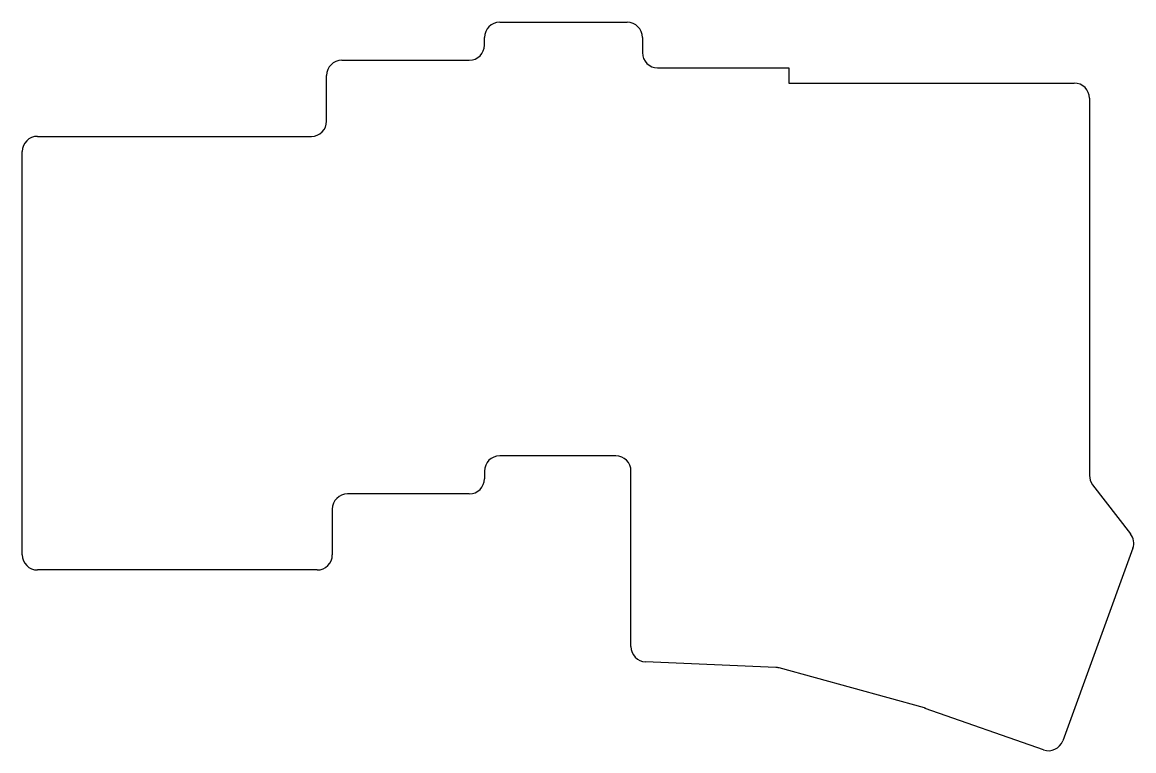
# Model space of a CAD drawing. Header units: millimetres. Extents: x 89 to 235, y -133 to -38.
import ezdxf

# ---------------------------------------------------------------- set-up
doc = ezdxf.new("R2010")
doc.units = ezdxf.units.MM

msp = doc.modelspace()

# ---------------------------------------------------------------- linework, layer by layer
at = {"linetype": 'CONTINUOUS'}
for p, q in [((152, -37.5), (168.75, -37.5)), ((150, -40.5), (150, -39.5)), ((170.75, -39.5), (170.75, -41.5)), ((131.25, -42.5), (148, -42.5)), ((172.75, -43.5), (190, -43.5)), ((190, -43.5), (190, -45.5)), ((129.25, -50.5), (129.25, -44.5)), ((190, -45.5), (227.5, -45.5)), ((229.5, -47.5), (229.5, -97.07)), ((91.25, -52.5), (127.25, -52.5)), ((89.25, -107.5), (89.25, -54.5)), ((167.25, -94.5), (152, -94.5)), ((150, -96.5), (150, -97.5)), ((169.25, -119.58), (169.25, -96.5)), ((229.92, -98.29), (234.9, -104.75)), ((148, -99.5), (132, -99.5)), ((130, -101.5), (130, -107.5)), ((235.2, -106.65), (225.99, -131.95)), ((128, -109.5), (91.25, -109.5)), ((188.27, -122.31), (171.16, -121.58)), ((207.8, -127.64), (188.72, -122.38)), ((223.45, -133.15), (207.93, -127.69))]:
    msp.add_line(p, q, dxfattribs=at)
for centre, start, end in [((152, -39.5), 90, 180), ((168.75, -39.5), 0, 90), ((148, -40.5), 270, 0), ((172.75, -41.5), 180, 270), ((131.25, -44.5), 90, 180), ((227.5, -47.5), 0, 90), ((127.25, -50.5), 270, 0), ((91.25, -54.5), 90, 180), ((152, -96.5), 90, 180), ((167.25, -96.5), 0, 90), ((148, -97.5), 270, 0), ((231.5, -97.07), 180, 217.6875), ((132, -101.5), 90, 180), ((233.32, -105.97), 340, 37.6875), ((91.25, -107.5), 180, 270), ((128, -107.5), 270, 0), ((171.25, -119.58), 180, 267.5635), ((188.19, -124.31), 74.5732, 87.5635), ((207.27, -129.57), 70.5989, 74.5732), ((224.11, -131.26), 250.5989, 340)]:
    msp.add_arc(centre, 2, start, end, dxfattribs=at)

doc.saveas('drawing.dxf')
